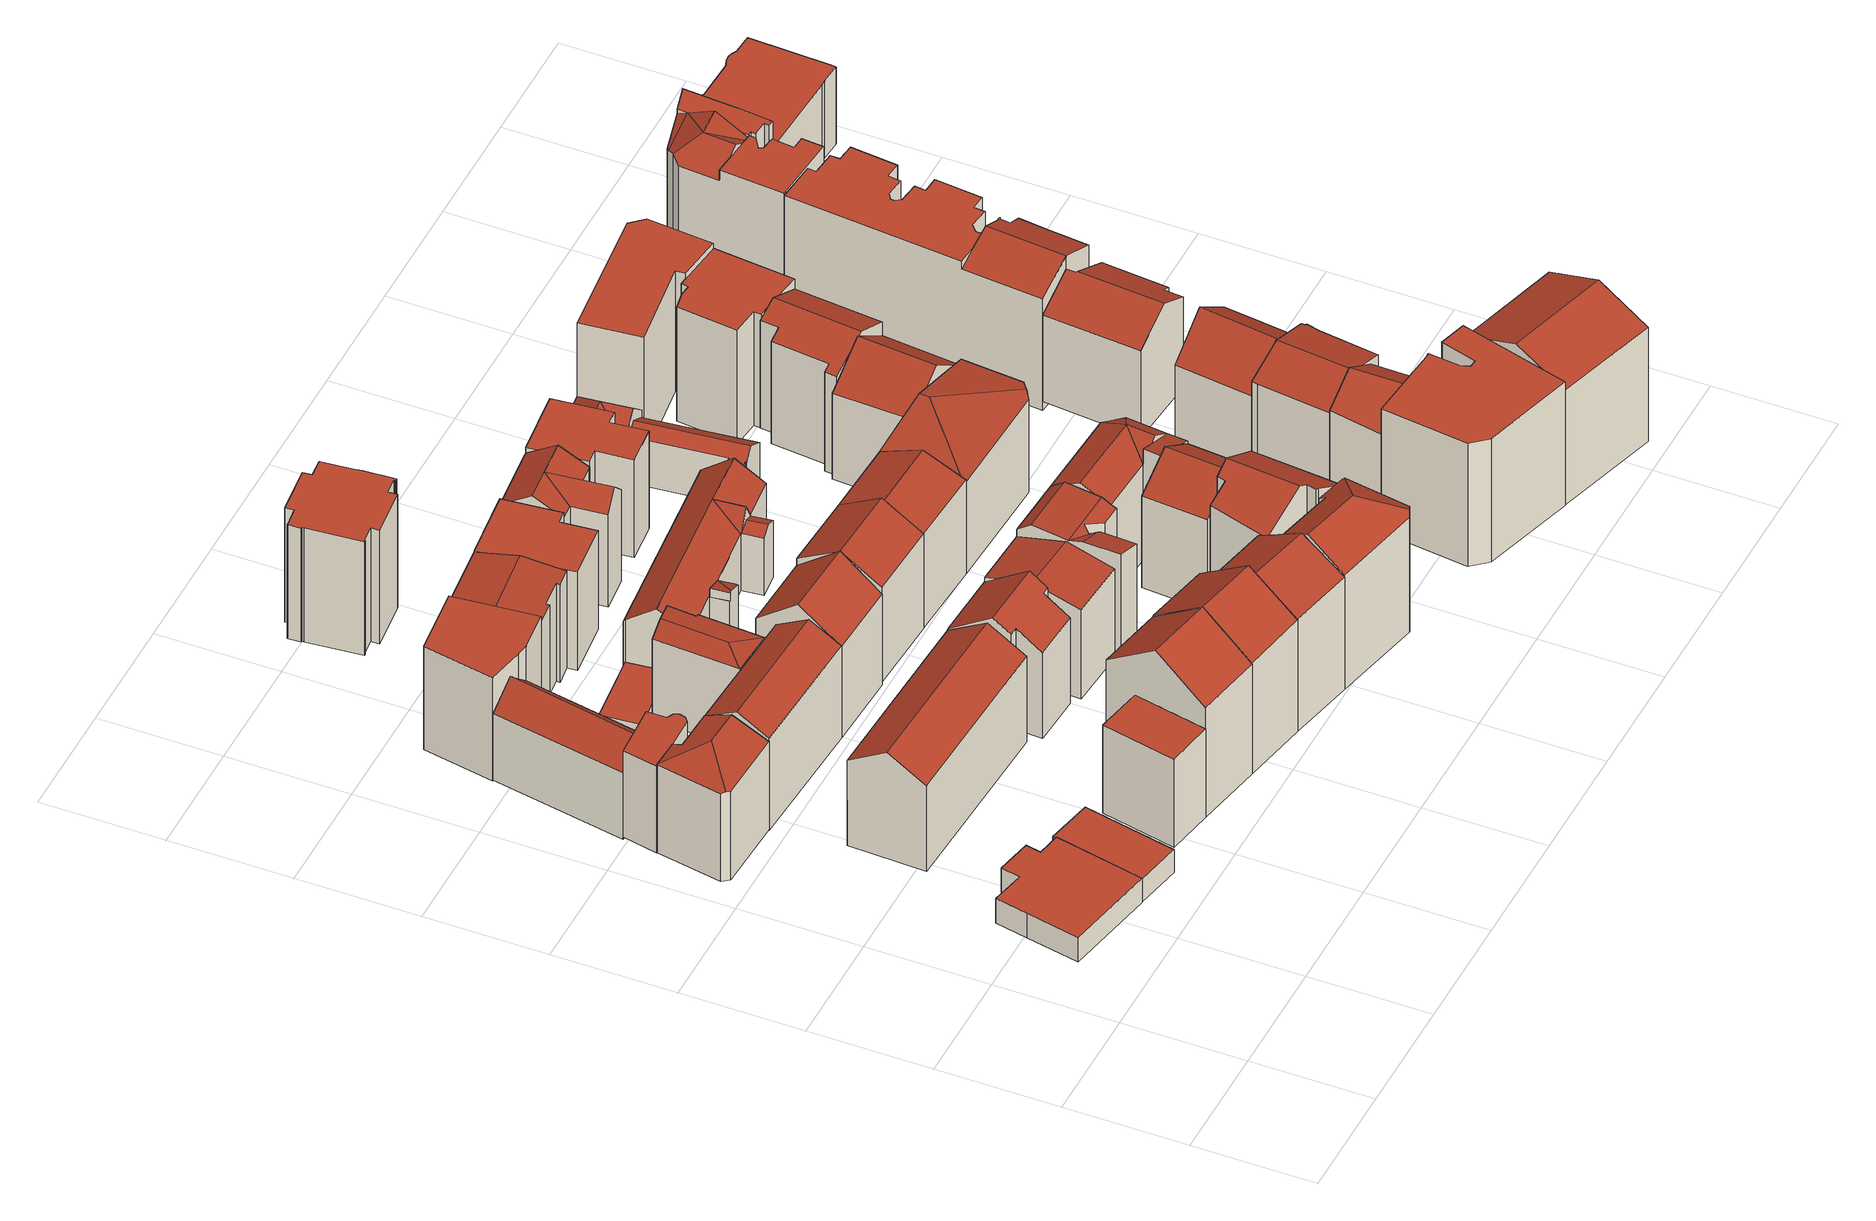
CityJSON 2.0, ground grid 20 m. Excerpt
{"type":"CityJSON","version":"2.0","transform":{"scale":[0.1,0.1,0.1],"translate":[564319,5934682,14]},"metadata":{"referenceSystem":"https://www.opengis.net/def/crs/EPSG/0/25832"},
"CityObjects":{
"building1":{"type":"Building","attributes":{"Gemeindeschluessel":"02100109","Geometrietyp2DReferenz":"3000","function":"31001_2010","roofType":"1000","measuredHeight":4.62,"storeysAboveGround":1},"address":[{"country":"Germany","locality":"Hamburg","thoroughfareNumber":"39","thoroughfareName":"Feldstraße","postcode":"20357"}],"geometry":[{"type":"Solid","lod":"2","boundaries":[[[[0,1,2,3]],[[4,5,6,7]],[[5,8,9,6]],[[8,10,11,9]],[[10,12,13,11]],[[12,14,15,13]],[[12,10,8,5,4,16,1,0,14]],[[2,17,7,6,9,11,13,15,3]],[[17,16,4,7]],[[15,14,0,3]],[[2,1,16,17]]]],"semantics":{"surfaces":[{"type":"WallSurface"},{"type":"RoofSurface"},{"type":"GroundSurface"}],"values":[[0,0,0,0,0,0,1,2,0,0,0]]}}]},
"building2":{"type":"Building","attributes":{"Gemeindeschluessel":"02100109","Geometrietyp2DReferenz":"3000","function":"31001_1010","roofType":"3200","measuredHeight":19.34,"storeysAboveGround":4},"address":[{"country":"Germany","locality":"Hamburg","thoroughfareNumber":"6","thoroughfareName":"Turnerstraße","postcode":"20357"}],"geometry":[{"type":"Solid","lod":"2","boundaries":[[[[18,19,20,21]],[[22,23,24,25,19,18]],[[19,25,26,27]],[[25,24,28,26]],[[24,23,29,28]],[[30,31,27,26,28,29,32]],[[32,29,23,22,33]],[[30,32,33,34]],[[30,34,21,20,31]],[[31,20,19,27]],[[33,22,18,21,34]]]],"semantics":{"surfaces":[{"type":"RoofSurface"},{"type":"WallSurface"},{"type":"GroundSurface"}],"values":[[0,0,1,1,1,2,1,1,1,1,0]]}}]},
"building3":{"type":"Building","attributes":{"Gemeindeschluessel":"02100109","Geometrietyp2DReferenz":"3000","function":"31001_1010","roofType":"1000","measuredHeight":16.34,"storeysAboveGround":6},"address":[{"country":"Germany","locality":"Hamburg","thoroughfareNumber":"8","thoroughfareName":"Turnerstraße","postcode":"20357"}],"geometry":[{"type":"Solid","lod":"2","boundaries":[[[[35,36,37,38]],[[39,40,41,42]],[[43,44,45,46]],[[44,47,48,45]],[[47,49,50,48]],[[49,35,38,50]],[[51,52,53,54]],[[51,40,39,55,36,35,49,47,44,43,52]],[[45,48,50,38,37,56,42,41,54,53,46]],[[53,52,43,46]],[[41,40,51,54]],[[56,55,39,42]],[[37,36,55,56]]]],"semantics":{"surfaces":[{"type":"WallSurface"},{"type":"RoofSurface"},{"type":"GroundSurface"}],"values":[[0,0,0,0,0,0,0,1,2,0,0,0,0]]}}]},
"building4":{"type":"Building","attributes":{"Gemeindeschluessel":"02100109","Geometrietyp2DReferenz":"3000","function":"31001_2080","roofType":"1000","measuredHeight":4.34,"storeysAboveGround":1},"address":[{"country":"Germany","locality":"Hamburg","thoroughfareNumber":"40","thoroughfareName":"Feldstraße","postcode":"20357"}],"geometry":[{"type":"Solid","lod":"2","boundaries":[[[[57,58,59,60]],[[60,61,62,57]],[[63,62,61,64]],[[58,63,64,59]],[[64,61,60,59]],[[58,57,62,63]]]],"semantics":{"surfaces":[{"type":"WallSurface"},{"type":"GroundSurface"},{"type":"RoofSurface"}],"values":[[0,0,0,0,1,2]]}}]},
"building5":{"type":"Building","attributes":{"Gemeindeschluessel":"02100109","Geometrietyp2DReferenz":"3000","function":"31001_1120","roofType":"3100","measuredHeight":16.63,"storeysAboveGround":4},"address":[{"country":"Germany","locality":"Hamburg","thoroughfareNumber":"10","thoroughfareName":"Turnerstraße","postcode":"20357"}],"geometry":[{"type":"Solid","lod":"2","boundaries":[[[[65,66,67,68,69,70]],[[69,68,71,72]],[[68,67,73,71]],[[67,66,74,73]],[[75,72,71,73,74,76]],[[69,72,75,77,70]],[[74,66,65,78,76]],[[75,76,78,77]],[[78,65,70,77]]]],"semantics":{"surfaces":[{"type":"RoofSurface"},{"type":"WallSurface"},{"type":"GroundSurface"}],"values":[[0,1,1,1,2,1,1,1,0]]}}]},
"building6":{"type":"Building","attributes":{"Gemeindeschluessel":"02100109","Geometrietyp2DReferenz":"3000","function":"31001_1120","roofType":"1000","measuredHeight":16.66,"storeysAboveGround":6},"address":[{"country":"Germany","locality":"Hamburg","thoroughfareNumber":"42","thoroughfareName":"Feldstraße","postcode":"20357"}],"geometry":[{"type":"Solid","lod":"2","boundaries":[[[[79,80,81,82]],[[83,84,85,86]],[[81,80,83,86]],[[80,79,84,83]],[[79,82,85,84]],[[82,81,86,85]]]],"semantics":{"surfaces":[{"type":"RoofSurface"},{"type":"GroundSurface"},{"type":"WallSurface"}],"values":[[0,1,2,2,2,2]]}}]},
"building7":{"type":"Building","attributes":{"Gemeindeschluessel":"02100109","Geometrietyp2DReferenz":"3000","function":"31001_1010","roofType":"3100","measuredHeight":20.12,"storeysAboveGround":5},"address":[{"country":"Germany","locality":"Hamburg","thoroughfareNumber":"12","thoroughfareName":"Mathildenstraße","postcode":"20357"}],"geometry":[{"type":"Solid","lod":"2","boundaries":[[[[87,88,89,90]],[[89,88,91,92]],[[91,93,94,92]],[[93,91,88,87,95]],[[94,96,90,89,92]],[[94,93,95,96]],[[95,87,90,96]]]],"semantics":{"surfaces":[{"type":"RoofSurface"},{"type":"WallSurface"},{"type":"GroundSurface"}],"values":[[0,1,2,1,1,1,0]]}}]},
"building8":{"type":"Building","attributes":{"Gemeindeschluessel":"02100109","Geometrietyp2DReferenz":"3000","function":"31001_1010","roofType":"3100","measuredHeight":20.42,"storeysAboveGround":4},"address":[{"country":"Germany","locality":"Hamburg","thoroughfareNumber":"13","thoroughfareName":"Mathildenstraße","postcode":"20357"}],"geometry":[{"type":"Solid","lod":"2","boundaries":[[[[97,98,99,100]],[[98,97,101,102]],[[100,99,103,104]],[[102,101,105,106]],[[101,97,100,104,105]],[[99,98,102,106,103]],[[106,105,104,103]]]],"semantics":{"surfaces":[{"type":"RoofSurface"},{"type":"WallSurface"},{"type":"GroundSurface"}],"values":[[0,0,1,1,1,1,2]]}}]},
"building9":{"type":"Building","attributes":{"Gemeindeschluessel":"02100109","Geometrietyp2DReferenz":"3000","function":"31001_1120","roofType":"1000","measuredHeight":19.55,"storeysAboveGround":6},"address":[{"country":"Germany","locality":"Hamburg","thoroughfareNumber":"31","thoroughfareName":"Marktstraße","postcode":"20357"}],"geometry":[{"type":"Solid","lod":"2","boundaries":[[[[107,108,109,110,111,112,113]],[[114,115,116,117,118,119,120]],[[108,107,118,117]],[[107,113,119,118]],[[112,111,114,120]],[[111,110,115,114]],[[110,109,116,115]],[[109,108,117,116]],[[119,113,112,120]]]],"semantics":{"surfaces":[{"type":"RoofSurface"},{"type":"GroundSurface"},{"type":"WallSurface"}],"values":[[0,1,2,2,2,2,2,2,2]]}}]},
"building10":{"type":"Building","attributes":{"Gemeindeschluessel":"02100109","Geometrietyp2DReferenz":"3000","function":"31001_1120","roofType":"3100","measuredHeight":27,"storeysAboveGround":6},"address":[{"country":"Germany","locality":"Hamburg","thoroughfareNumber":"44","thoroughfareName":"Feldstraße","postcode":"20357"}],"geometry":[{"type":"Solid","lod":"2","boundaries":[[[[121,122,123,124]],[[124,123,85,125]],[[126,85,123,122,127]],[[85,126,128,125]],[[128,126,127,129]],[[128,129,121,124,125]],[[127,122,121,129]]]],"semantics":{"surfaces":[{"type":"RoofSurface"},{"type":"WallSurface"},{"type":"GroundSurface"}],"values":[[0,1,1,2,1,1,0]]}}]},
"building11":{"type":"Building","attributes":{"Gemeindeschluessel":"02100109","Geometrietyp2DReferenz":"3000","function":"31001_1010","roofType":"3200","measuredHeight":15.65,"storeysAboveGround":4},"address":[{"country":"Germany","locality":"Hamburg","thoroughfareNumber":"11","thoroughfareName":"Mathildenstraße","postcode":"20357"}],"geometry":[{"type":"Solid","lod":"2","boundaries":[[[[130,131,132,133]],[[133,132,134,135]],[[136,137,138,139]],[[137,133,135,138]],[[140,141,142,143,144]],[[141,139,138,135,134,142]],[[143,131,130,144]],[[143,142,134,132,131]],[[139,141,140,136]],[[140,144,130,133,137,136]]]],"semantics":{"surfaces":[{"type":"RoofSurface"},{"type":"WallSurface"},{"type":"GroundSurface"}],"values":[[0,1,1,1,1,2,0,1,1,0]]}}]},
"building12":{"type":"Building","attributes":{"Gemeindeschluessel":"02100109","Geometrietyp2DReferenz":"3000","function":"31001_2460","roofType":"1000","measuredHeight":2.83,"storeysAboveGround":1},"address":[{"country":"Germany","locality":"Hamburg","thoroughfareName":"Marktstraße","postcode":"20357"}],"geometry":[{"type":"Solid","lod":"2","boundaries":[[[[145,146,141,147]],[[148,149,150,151]],[[146,148,151,141]],[[147,150,149,145]],[[147,141,151,150]],[[149,148,146,145]]]],"semantics":{"surfaces":[{"type":"WallSurface"},{"type":"GroundSurface"},{"type":"RoofSurface"}],"values":[[0,0,0,0,1,2]]}}]},
"building13":{"type":"Building","attributes":{"Gemeindeschluessel":"02100109","Geometrietyp2DReferenz":"3000","function":"31001_1120","roofType":"3100","measuredHeight":19.42,"storeysAboveGround":5},"address":[{"country":"Germany","locality":"Hamburg","thoroughfareNumber":"29","thoroughfareName":"Marktstraße","postcode":"20357"}],"geometry":[{"type":"Solid","lod":"2","boundaries":[[[[152,153,154,155]],[[153,156,157,154]],[[156,158,159,157]],[[158,160,161,159]],[[154,157,159,161,162,163,164,155]],[[164,163,165,166,167]],[[168,162,161,160,169]],[[155,164,167,152]],[[163,162,168,165]],[[167,166,169,160,158,156,153,152]],[[168,169,166,165]]]],"semantics":{"surfaces":[{"type":"WallSurface"},{"type":"GroundSurface"},{"type":"RoofSurface"}],"values":[[0,0,0,0,1,0,0,0,0,2,2]]}}]},
"building14":{"type":"Building","attributes":{"Gemeindeschluessel":"02100109","Geometrietyp2DReferenz":"3000","function":"31001_1010","roofType":"3100","measuredHeight":26.98,"storeysAboveGround":6},"address":[{"country":"Germany","locality":"Hamburg","thoroughfareNumber":"45","thoroughfareName":"Feldstraße","postcode":"20357"}],"geometry":[{"type":"Solid","lod":"2","boundaries":[[[[170,121,171,172]],[[170,172,173,128]],[[125,128,173,174]],[[170,128,125,175,121]],[[173,172,171,176,174]],[[125,174,176,175]],[[176,171,121,175]]]],"semantics":{"surfaces":[{"type":"RoofSurface"},{"type":"WallSurface"},{"type":"GroundSurface"}],"values":[[0,1,2,1,1,1,0]]}}]},
"building15":{"type":"Building","attributes":{"Gemeindeschluessel":"02100109","Geometrietyp2DReferenz":"3000","function":"31001_1010","roofType":"3100","measuredHeight":22.68,"storeysAboveGround":4},"address":[{"country":"Germany","locality":"Hamburg","thoroughfareNumber":"7","thoroughfareName":"Mathildenstraße","postcode":"20357"}],"geometry":[{"type":"Solid","lod":"2","boundaries":[[[[177,178,179,180]],[[177,181,182,178]],[[180,179,104,183]],[[182,181,184,185]],[[179,178,182,185,104]],[[181,177,180,183,184]],[[183,104,185,184]]]],"semantics":{"surfaces":[{"type":"RoofSurface"},{"type":"WallSurface"},{"type":"GroundSurface"}],"values":[[0,0,1,1,1,1,2]]}}]},
"building16":{"type":"Building","attributes":{"Gemeindeschluessel":"02100109","Geometrietyp2DReferenz":"3000","function":"31001_1010","roofType":"3100","measuredHeight":21.06,"storeysAboveGround":4},"address":[{"country":"Germany","locality":"Hamburg","thoroughfareNumber":"6","thoroughfareName":"Mathildenstraße","postcode":"20357"}],"geometry":[{"type":"Solid","lod":"2","boundaries":[[[[186,187,188,189,190,191,192,193]],[[194,195,191,190]],[[189,188,196,197]],[[188,187,198,196]],[[187,186,199,198]],[[186,193,200,199]],[[193,192,201,200]],[[195,194,202,203]],[[194,190,189,197,202]],[[192,191,195,203,201]],[[203,202,197,196,198,199,200,201]]]],"semantics":{"surfaces":[{"type":"RoofSurface"},{"type":"WallSurface"},{"type":"GroundSurface"}],"values":[[0,0,1,1,1,1,1,1,1,1,2]]}}]},
"building17":{"type":"Building","attributes":{"Gemeindeschluessel":"02100109","Geometrietyp2DReferenz":"3000","function":"31001_1120","roofType":"1000","measuredHeight":18.59,"storeysAboveGround":5},"address":[{"country":"Germany","locality":"Hamburg","thoroughfareNumber":"28","thoroughfareName":"Marktstraße","postcode":"20357"}],"geometry":[{"type":"Solid","lod":"2","boundaries":[[[[204,205,206,207]],[[205,208,209,206]],[[208,210,211,209]],[[210,212,213,211]],[[212,214,164,213]],[[214,215,163,164]],[[207,163,215,204]],[[207,206,209,211,213,164,163]],[[215,214,212,210,208,205,204]]]],"semantics":{"surfaces":[{"type":"WallSurface"},{"type":"GroundSurface"},{"type":"RoofSurface"}],"values":[[0,0,0,0,0,0,0,1,2]]}}]},
"building18":{"type":"Building","attributes":{"Gemeindeschluessel":"02100109","Geometrietyp2DReferenz":"3000","function":"31001_1120","roofType":"3100","measuredHeight":25.71,"storeysAboveGround":6},"address":[{"country":"Germany","locality":"Hamburg","thoroughfareNumber":"46","thoroughfareName":"Feldstraße","postcode":"20357"}],"geometry":[{"type":"Solid","lod":"2","boundaries":[[[[216,217,218,219]],[[219,218,174,220]],[[220,174,221,222,223]],[[223,222,224,225]],[[222,221,226,224]],[[223,225,216,219,220]],[[174,218,217,226,221]],[[226,217,216,225,224]]]],"semantics":{"surfaces":[{"type":"RoofSurface"},{"type":"WallSurface"},{"type":"GroundSurface"}],"values":[[0,1,2,1,1,1,1,0]]}}]},
"building19":{"type":"Building","attributes":{"Gemeindeschluessel":"02100109","Geometrietyp2DReferenz":"3000","function":"31001_1120","roofType":"1000","measuredHeight":21.54,"storeysAboveGround":7},"address":[{"country":"Germany","locality":"Hamburg","thoroughfareNumber":"117","thoroughfareName":"Marktstraße","postcode":"20357"}],"geometry":[{"type":"Solid","lod":"2","boundaries":[[[[227,228,229,230,231,232,233,234,235,236,237,238,239,240,241,242,243,244,245,246,247,248,249]],[[250,251,252,253,254,255,256,257,258,259,260,261,262,263,264,265,266,267,268,269,270,271,272]],[[248,247,250,272]],[[247,246,251,250]],[[246,245,252,251]],[[245,244,253,252]],[[244,243,254,253]],[[243,242,255,254]],[[242,241,256,255]],[[241,240,257,256]],[[240,239,258,257]],[[239,238,259,258]],[[238,237,260,259]],[[237,236,261,260]],[[236,235,262,261]],[[235,234,263,262]],[[234,233,264,263]],[[233,232,265,264]],[[232,231,266,265]],[[231,230,267,266]],[[230,229,268,267]],[[229,228,269,268]],[[228,227,270,269]],[[227,249,271,270]],[[249,248,272,271]]]],"semantics":{"surfaces":[{"type":"RoofSurface"},{"type":"GroundSurface"},{"type":"WallSurface"}],"values":[[0,1,2,2,2,2,2,2,2,2,2,2,2,2,2,2,2,2,2,2,2,2,2,2,2]]}}]},
"building20":{"type":"Building","attributes":{"Gemeindeschluessel":"02100109","Geometrietyp2DReferenz":"3000","function":"31001_1010","roofType":"3100","measuredHeight":19.08,"storeysAboveGround":5},"address":[{"country":"Germany","locality":"Hamburg","thoroughfareNumber":"4","thoroughfareName":"Mathildenstraße","postcode":"20357"}],"geometry":[{"type":"Solid","lod":"2","boundaries":[[[[273,274,275,276]],[[273,276,277,278]],[[277,279,280,278]],[[277,276,275,281,279]],[[273,278,280,282,274]],[[280,279,281,282]],[[281,275,274,282]]]],"semantics":{"surfaces":[{"type":"RoofSurface"},{"type":"WallSurface"},{"type":"GroundSurface"}],"values":[[0,1,2,1,1,1,0]]}}]},
"building21":{"type":"Building","attributes":{"Gemeindeschluessel":"02100109","Geometrietyp2DReferenz":"3000","function":"31001_1010","roofType":"3100","measuredHeight":21.92,"storeysAboveGround":5},"address":[{"country":"Germany","locality":"Hamburg","thoroughfareNumber":"5","thoroughfareName":"Mathildenstraße","postcode":"20357"}],"geometry":[{"type":"Solid","lod":"2","boundaries":[[[[283,284,285,286]],[[287,288,284,283]],[[286,285,289,290]],[[288,287,291,292]],[[287,283,286,290,291]],[[285,284,288,292,289]],[[292,291,290,289]]]],"semantics":{"surfaces":[{"type":"RoofSurface"},{"type":"WallSurface"},{"type":"GroundSurface"}],"values":[[0,0,1,1,1,1,2]]}}]},
"building22":{"type":"Building","attributes":{"Gemeindeschluessel":"02100109","Geometrietyp2DReferenz":"3000","function":"31001_1010","roofType":"3100","measuredHeight":14.24,"storeysAboveGround":4},"address":[{"country":"Germany","locality":"Hamburg","thoroughfareNumber":"26","thoroughfareName":"Marktstraße","postcode":"20357"}],"geometry":[{"type":"Solid","lod":"2","boundaries":[[[[293,294,295,296]],[[297,294,293,298]],[[299,294,297]],[[300,301,302,303,304]],[[305,306,301,307]],[[308,309,310,311,303,302]],[[312,308,306,305]],[[313,314,315]],[[316,317,318,147]],[[319,320,321,322]],[[320,323,324,321]],[[323,325,326,324]],[[327,294,299]],[[295,294,328]],[[296,295,328,314,313]],[[323,320,319,328,294,327,304,303,329,325]],[[304,327,330,331]],[[332,318,317,333]],[[333,317,316,329,303,334]],[[335,336,331,330,337,338,322,321,324,326,147,318,332,339,340]],[[326,325,329,316,147]],[[330,327,299,297,298,337]],[[337,298,293,296,313,315,338]],[[310,340,339,341,311]],[[332,333,334,341,339]],[[340,310,309,308,312,335]],[[335,312,305,307,336]],[[336,307,301,300,304,331]],[[308,302,301,306]],[[338,315,314,328,319,322]],[[341,334,303,311]]]],"semantics":{"surfaces":[{"type":"RoofSurface"},{"type":"WallSurface"},{"type":"GroundSurface"}],"values":[[0,0,0,0,0,0,0,0,1,1,1,1,1,1,1,0,1,1,0,2,1,1,1,1,1,1,1,1,1,1,0]]}}]},
"building23":{"type":"Building","attributes":{"Gemeindeschluessel":"02100109","Geometrietyp2DReferenz":"3000","function":"31001_1120","roofType":"3100","measuredHeight":20.38,"storeysAboveGround":5},"address":[{"country":"Germany","locality":"Hamburg","thoroughfareNumber":"27","thoroughfareName":"Marktstraße","postcode":"20357"}],"geometry":[{"type":"Solid","lod":"2","boundaries":[[[[342,343,344,345]],[[346,347,348,349]],[[345,350,351,342]],[[352,353,354,355,350,345,344,349,348,356]],[[357,343,342,351,358,359]],[[355,354,360,361]],[[362,356,348,347,363]],[[344,343,357,346,349]],[[352,356,362,364]],[[352,364,365,366,353]],[[354,353,366,360]],[[355,361,358,351,350]],[[364,362,363,359,365]],[[347,346,357,359,363]],[[359,360,366,365]],[[360,359,358,361]]]],"semantics":{"surfaces":[{"type":"WallSurface"},{"type":"GroundSurface"},{"type":"RoofSurface"}],"values":[[0,0,0,1,2,0,0,0,0,0,0,0,2,2,2,2]]}}]},
"building24":{"type":"Building","attributes":{"Gemeindeschluessel":"02100109","Geometrietyp2DReferenz":"3000","function":"31001_1120","roofType":"3200","measuredHeight":25.9,"storeysAboveGround":6},"address":[{"country":"Germany","locality":"Hamburg","thoroughfareNumber":"47","thoroughfareName":"Feldstraße","postcode":"20357"}],"geometry":[{"type":"Solid","lod":"2","boundaries":[[[[367,368,369,370,371,372,373]],[[371,370,374,223]],[[370,369,375,374]],[[369,368,376,375]],[[377,220,223,374,375,376,378]],[[371,223,220,379,372]],[[380,377,378,381,382]],[[378,376,368,367,381]],[[220,377,380,379]],[[367,373,382,381]],[[380,382,373,372,379]]]],"semantics":{"surfaces":[{"type":"RoofSurface"},{"type":"WallSurface"},{"type":"GroundSurface"}],"values":[[0,1,1,1,2,1,1,1,1,0,0]]}}]},
"building25":{"type":"Building","attributes":{"Gemeindeschluessel":"02100109","Geometrietyp2DReferenz":"3000","function":"31001_1010","roofType":"3100","measuredHeight":19.95,"storeysAboveGround":6},"address":[{"country":"Germany","locality":"Hamburg","thoroughfareNumber":"2","thoroughfareName":"Mathildenstraße","postcode":"20357"}],"geometry":[{"type":"Solid","lod":"2","boundaries":[[[[383,384,385,386,387]],[[388,389,386,385]],[[384,383,390,391]],[[383,387,392,390]],[[393,394,395,396]],[[397,398,399,400]],[[398,401,402,399]],[[399,402,396,395,391,390,392,280,403,400]],[[392,387,386,389,404,405,280]],[[395,394,388,385,384,391]],[[403,406,407,408,397,400]],[[403,280,405,406]],[[396,402,401,393]],[[406,405,404,407]],[[407,404,389,408]],[[389,388,394,393,401,398,397,408]]]],"semantics":{"surfaces":[{"type":"RoofSurface"},{"type":"WallSurface"},{"type":"GroundSurface"}],"values":[[0,0,1,1,1,1,1,2,1,1,1,1,1,0,0,0]]}}]},
"building26":{"type":"Building","attributes":{"Gemeindeschluessel":"02100109","Geometrietyp2DReferenz":"3000","function":"31001_1010","roofType":"3100","measuredHeight":20.87,"storeysAboveGround":4},"address":[{"country":"Germany","locality":"Hamburg","thoroughfareNumber":"3","thoroughfareName":"Mathildenstraße","postcode":"20357"}],"geometry":[{"type":"Solid","lod":"2","boundaries":[[[[409,287,410,411]],[[287,409,412,413]],[[414,413,412,415]],[[415,412,409,411,416]],[[414,415,416,286]],[[414,286,410,287,413]],[[416,411,410,286]]]],"semantics":{"surfaces":[{"type":"RoofSurface"},{"type":"WallSurface"},{"type":"GroundSurface"}],"values":[[0,1,2,1,1,1,0]]}}]},
"building27":{"type":"Building","attributes":{"Gemeindeschluessel":"02100109","Geometrietyp2DReferenz":"3000","function":"31001_1120","roofType":"3100","measuredHeight":24.84,"storeysAboveGround":6},"address":[{"country":"Germany","locality":"Hamburg","thoroughfareNumber":"1","thoroughfareName":"Glashüttenstraße","postcode":"20357"}],"geometry":[{"type":"Solid","lod":"2","boundaries":[[[[417,418,419,420]],[[418,421,422,419]],[[423,424,425,426]],[[424,427,428,425]],[[427,429,430,428]],[[425,428,430,431,420,419,422,432,426]],[[432,422,421,433,434]],[[431,430,429,435,436]],[[426,432,434,423]],[[420,431,436,417]],[[434,433,435,429,427,424,423]],[[436,435,433,421,418,417]]]],"semantics":{"surfaces":[{"type":"WallSurface"},{"type":"GroundSurface"},{"type":"RoofSurface"}],"values":[[0,0,0,0,0,1,0,0,0,0,2,2]]}}]},
"building28":{"type":"Building","attributes":{"Gemeindeschluessel":"02100109","Geometrietyp2DReferenz":"3000","function":"31001_1120","roofType":"1000","measuredHeight":18.56,"storeysAboveGround":5},"address":[{"country":"Germany","locality":"Hamburg","thoroughfareNumber":"25","thoroughfareName":"Marktstraße","postcode":"20357"}],"geometry":[{"type":"Solid","lod":"2","boundaries":[[[[437,438,439,440,441,442,443,444]],[[445,446,447,448,449,450,349,344]],[[443,442,445,344]],[[442,441,446,445]],[[441,440,447,446]],[[440,439,448,447]],[[439,438,449,448]],[[438,437,450,449]],[[437,444,349,450]],[[444,443,344,349]]]],"semantics":{"surfaces":[{"type":"RoofSurface"},{"type":"GroundSurface"},{"type":"WallSurface"}],"values":[[0,1,2,2,2,2,2,2,2,2]]}}]},
"building29":{"type":"Building","attributes":{"Gemeindeschluessel":"02100109","Geometrietyp2DReferenz":"3000","function":"31001_1120","roofType":"3100","measuredHeight":21.7,"storeysAboveGround":5},"address":[{"country":"Germany","locality":"Hamburg","thoroughfareNumber":"2","thoroughfareName":"Glashüttenstraße","postcode":"20357"}],"geometry":[{"type":"Solid","lod":"2","boundaries":[[[[451,452,453,454]],[[455,456,457,422]],[[422,457,454,453,458,432]],[[458,453,452,459,460]],[[422,432,461,462,455]],[[432,458,460,461]],[[454,457,456,451]],[[460,459,462,461]],[[456,455,462,459,452,451]]]],"semantics":{"surfaces":[{"type":"WallSurface"},{"type":"GroundSurface"},{"type":"RoofSurface"}],"values":[[0,0,1,0,0,0,0,2,2]]}}]},
"building30":{"type":"Building","attributes":{"Gemeindeschluessel":"02100109","Geometrietyp2DReferenz":"3000","function":"31001_1120","roofType":"3100","measuredHeight":20.98,"storeysAboveGround":5},"address":[{"country":"Germany","locality":"Hamburg","thoroughfareNumber":"3","thoroughfareName":"Glashüttenstraße","postcode":"20357"}],"geometry":[{"type":"Solid","lod":"2","boundaries":[[[[463,464,465,466,467]],[[468,469,470,467]],[[471,469,468,466]],[[472,473,469,471]],[[463,467,470]],[[465,464,474,475]],[[473,472,476,477]],[[472,471,478,476]],[[474,479,480,481,477,476,478,475]],[[474,464,463,470,479]],[[466,468,467]],[[478,471,466,465,475]],[[477,481,406,473]],[[480,479,470,482]],[[480,482,483,406,481]],[[473,406,483,469]],[[483,482,470,469]]]],"semantics":{"surfaces":[{"type":"RoofSurface"},{"type":"WallSurface"},{"type":"GroundSurface"}],"values":[[0,0,0,0,1,1,1,1,2,1,1,1,1,1,1,0,0]]}}]},
"building31":{"type":"Building","attributes":{"Gemeindeschluessel":"02100109","Geometrietyp2DReferenz":"3000","function":"31001_1120","roofType":"3200","measuredHeight":19.88,"storeysAboveGround":5},"address":[{"country":"Germany","locality":"Hamburg","thoroughfareNumber":"4","thoroughfareName":"Glashüttenstraße","postcode":"20357"}],"geometry":[{"type":"Solid","lod":"2","boundaries":[[[[484,485,486,487,488]],[[489,490,491,492]],[[484,488,493,412]],[[494,493,488,487,495]],[[492,491,415,412,493,494,496]],[[484,412,415,497,485]],[[496,494,495,498]],[[415,491,490,497]],[[496,498,499,489,492]],[[495,487,486,499,498]],[[490,489,499,486,485,497]]]],"semantics":{"surfaces":[{"type":"RoofSurface"},{"type":"WallSurface"},{"type":"GroundSurface"}],"values":[[0,1,1,1,2,1,1,1,1,0,0]]}}]},
"building32":{"type":"Building","attributes":{"Gemeindeschluessel":"02100109","Geometrietyp2DReferenz":"3000","function":"31001_1120","roofType":"3100","measuredHeight":12.44,"storeysAboveGround":2},"address":[{"country":"Germany","locality":"Hamburg","thoroughfareNumber":"24","thoroughfareName":"Marktstraße","postcode":"20357"}],"geometry":[{"type":"Solid","lod":"2","boundaries":[[[[500,501,502,503,504]],[[505,506,507,508,509,510,511,512]],[[513,514,502,501]],[[515,516,517,518,519,510,509]],[[505,512,520,521]],[[508,507,522,523]],[[507,506,524,522]],[[506,505,521,524]],[[518,517,525,526]],[[517,516,527,525]],[[516,515,528,527]],[[522,524,521,520,529,446,445,530,526,525,527,528,523]],[[446,529,504,503,531]],[[520,512,511,500,504,529]],[[530,514,513,519,518,526]],[[528,515,509,508,523]],[[510,519,513,501,500,511]],[[446,531,532,533,445]],[[530,445,533,514]],[[531,503,502,532]],[[502,514,533,532]]]],"semantics":{"surfaces":[{"type":"RoofSurface"},{"type":"WallSurface"},{"type":"GroundSurface"}],"values":[[0,0,0,0,1,1,1,1,1,1,1,2,1,1,1,1,1,1,1,0,0]]}}]},
"building33":{"type":"Building","attributes":{"Gemeindeschluessel":"02100109","Geometrietyp2DReferenz":"3000","function":"31001_1120","roofType":"3100","measuredHeight":21.63,"storeysAboveGround":5},"address":[{"country":"Germany","locality":"Hamburg","thoroughfareNumber":"5","thoroughfareName":"Glashüttenstraße","postcode":"20357"}],"geometry":[{"type":"Solid","lod":"2","boundaries":[[[[534,535,536,537]],[[534,537,538,539]],[[540,539,538,541]],[[534,539,540,542,535]],[[538,537,536,543,541]],[[540,541,543,542]],[[543,536,535,542]]]],"semantics":{"surfaces":[{"type":"RoofSurface"},{"type":"WallSurface"},{"type":"GroundSurface"}],"values":[[0,1,2,1,1,1,0]]}}]},
"building34":{"type":"Building","attributes":{"Gemeindeschluessel":"02100109","Geometrietyp2DReferenz":"3000","function":"31001_1010","roofType":"1000","measuredHeight":23.32,"storeysAboveGround":5},"address":[{"country":"Germany","locality":"Hamburg","thoroughfareNumber":"48","thoroughfareName":"Feldstraße","postcode":"20357"}],"geometry":[{"type":"Solid","lod":"2","boundaries":[[[[544,545,546,547]],[[548,544,547,549]],[[550,551,552,553]],[[554,555,556,557]],[[555,558,559,556]],[[549,547,546,560,561,562,553,552,557,556,559,563]],[[558,555,554,551,550,564,565,566,545,544,548,567]],[[548,549,563,567]],[[565,561,560,566]],[[564,562,561,565]],[[567,563,559,558]],[[554,557,552,551]],[[550,553,562,564]],[[566,560,546,545]]]],"semantics":{"surfaces":[{"type":"WallSurface"},{"type":"GroundSurface"},{"type":"RoofSurface"}],"values":[[0,0,0,0,0,1,2,0,0,0,0,0,0,0]]}}]},
"building35":{"type":"Building","attributes":{"Gemeindeschluessel":"02100109","Geometrietyp2DReferenz":"3000","function":"31001_1120","roofType":"3100","measuredHeight":22.71,"storeysAboveGround":5},"address":[{"country":"Germany","locality":"Hamburg","thoroughfareNumber":"116","thoroughfareName":"Glashüttenstraße","postcode":"20357"}],"geometry":[{"type":"Solid","lod":"2","boundaries":[[[[568,569,570,571]],[[568,571,572,573]],[[574,573,572,575]],[[575,572,571,570,576]],[[574,577,569,568,573]],[[574,575,576,577]],[[576,570,569,577]]]],"semantics":{"surfaces":[{"type":"RoofSurface"},{"type":"WallSurface"},{"type":"GroundSurface"}],"values":[[0,1,2,1,1,1,0]]}}]},
"building36":{"type":"Building","attributes":{"Gemeindeschluessel":"02100109","Geometrietyp2DReferenz":"3000","function":"31001_1010","roofType":"3100","measuredHeight":21.84,"storeysAboveGround":5},"address":[{"country":"Germany","locality":"Hamburg","thoroughfareNumber":"6","thoroughfareName":"Glashüttenstraße","postcode":"20357"}],"geometry":[{"type":"Solid","lod":"2","boundaries":[[[[578,579,580,581]],[[582,583,584,585]],[[583,586,587,584]],[[578,581,588,589]],[[590,591,592,593]],[[594,595,596,597]],[[579,595,594,586,583,582,591,590,580]],[[592,585,584,587,597,596,589,588,593]],[[596,595,579,578,589]],[[588,581,580,590,593]],[[587,586,594,597]],[[592,591,582,585]]]],"semantics":{"surfaces":[{"type":"RoofSurface"},{"type":"WallSurface"},{"type":"GroundSurface"}],"values":[[0,1,1,1,1,1,0,2,1,1,1,1]]}}]},
"building37":{"type":"Building","attributes":{"Gemeindeschluessel":"02100109","Geometrietyp2DReferenz":"3000","function":"31001_1010","roofType":"3100","measuredHeight":21.02,"storeysAboveGround":5},"address":[{"country":"Germany","locality":"Hamburg","thoroughfareNumber":"114","thoroughfareName":"Glashüttenstraße","postcode":"20357"}],"geometry":[{"type":"Solid","lod":"2","boundaries":[[[[598,599,600,601,602]],[[601,600,603,604]],[[605,606,607,608]],[[609,610,611,612]],[[611,613,604,603,608,607,614,612]],[[602,613,611,610,598]],[[612,614,615,609]],[[614,607,606,615]],[[603,600,599,605,608]],[[613,602,601,604]],[[606,605,599,598,610,609,615]]]],"semantics":{"surfaces":[{"type":"RoofSurface"},{"type":"WallSurface"},{"type":"GroundSurface"}],"values":[[0,1,1,1,2,1,1,1,1,1,0]]}}]},
"building38":{"type":"Building","attributes":{"Gemeindeschluessel":"02100109","Geometrietyp2DReferenz":"3000","function":"31001_2080","roofType":"1000","measuredHeight":4.96,"storeysAboveGround":1},"address":[{"country":"Germany","locality":"Hamburg","thoroughfareName":"Glashüttenstraße","postcode":"20357"}],"geometry":[{"type":"Solid","lod":"2","boundaries":[[[[616,617,618,619]],[[620,616,619,621]],[[622,617,616,620,623]],[[619,618,624,625,621]],[[624,622,623,625]],[[625,623,620,621]],[[618,617,622,624]]]],"semantics":{"surfaces":[{"type":"WallSurface"},{"type":"RoofSurface"},{"type":"GroundSurface"}],"values":[[0,0,1,2,0,0,0]]}}]},
"building39":{"type":"Building","attributes":{"Gemeindeschluessel":"02100109","Geometrietyp2DReferenz":"3000","function":"31001_1120","roofType":"1000","measuredHeight":22.76,"storeysAboveGround":5},"address":[{"country":"Germany","locality":"Hamburg","thoroughfareNumber":"10","thoroughfareName":"Glashüttenstraße","postcode":"20357"}],"geometry":[{"type":"Solid","lod":"2","boundaries":[[[[626,627,628,629]],[[630,631,526,632]],[[633,634,635,636]],[[630,634,633,627,626,637,631]],[[635,632,526,530,629,628,636]],[[526,631,637,530]],[[635,634,630,632]],[[628,627,633,636]],[[530,637,626,629]]]],"semantics":{"surfaces":[{"type":"WallSurface"},{"type":"RoofSurface"},{"type":"GroundSurface"}],"values":[[0,0,0,1,2,0,0,0,0]]}}]},
"building40":{"type":"Building","attributes":{"Gemeindeschluessel":"02100109","Geometrietyp2DReferenz":"3000","function":"31001_1120","roofType":"1000","measuredHeight":21.47,"storeysAboveGround":6},"address":[{"country":"Germany","locality":"Hamburg","thoroughfareNumber":"8","thoroughfareName":"Glashüttenstraße","postcode":"20357"}],"geometry":[{"type":"Solid","lod":"2","boundaries":[[[[638,639,640,641]],[[638,641,642,643]],[[644,643,642,645]],[[646,647,644,645]],[[646,648,649,647]],[[648,650,651,649]],[[651,650,652,653]],[[652,654,655,653]],[[655,654,656,657]],[[657,656,640,639]],[[642,641,640,656,654,652,650,648,646,645]],[[643,644,647,649,651,653,655,657,639,638]]]],"semantics":{"surfaces":[{"type":"WallSurface"},{"type":"GroundSurface"},{"type":"RoofSurface"}],"values":[[0,0,0,0,0,0,0,0,0,0,1,2]]}}]},
"building41":{"type":"Building","attributes":{"Geometrietyp2DReferenz":"3000","Gemeindeschluessel":"02100109","function":"31001_1010","roofType":"3100","measuredHeight":21.53,"storeysAboveGround":4},"address":[{"country":"Germany","locality":"Hamburg","thoroughfareNumber":"112","thoroughfareName":"Glashüttenstraße","postcode":"20357"}],"geometry":[{"type":"Solid","lod":"2","boundaries":[[[[658,659,660,661]],[[660,659,662,663]],[[663,662,664,665]],[[664,662,659,658,666]],[[665,664,666,667]],[[665,667,661,660,663]],[[666,658,661,667]]]],"semantics":{"surfaces":[{"type":"RoofSurface"},{"type":"WallSurface"},{"type":"GroundSurface"}],"values":[[0,1,2,1,1,1,0]]}}]},
"building42":{"type":"Building","attributes":{"Gemeindeschluessel":"02100109","Geometrietyp2DReferenz":"3000","function":"31001_1130","roofType":"3100","measuredHeight":25.25,"storeysAboveGround":5},"address":[{"country":"Germany","locality":"Hamburg","thoroughfareNumber":"49","thoroughfareName":"Feldstraße","postcode":"20357"}],"geometry":[{"type":"Solid","lod":"2","boundaries":[[[[668,669,670,671]],[[672,673,669,668]],[[671,670,674,675]],[[673,672,676,677]],[[672,668,671,675,676]],[[670,669,673,677,674]],[[677,676,675,674]]]],"semantics":{"surfaces":[{"type":"RoofSurface"},{"type":"WallSurface"},{"type":"GroundSurface"}],"values":[[0,0,1,1,1,1,2]]}}]},
"building43":{"type":"Building","attributes":{"Gemeindeschluessel":"02100109","Geometrietyp2DReferenz":"3000","function":"31001_1120","roofType":"3100","measuredHeight":20.03,"storeysAboveGround":5},"address":[{"country":"Germany","locality":"Hamburg","thoroughfareNumber":"110","thoroughfareName":"Glashüttenstraße","postcode":"20357"}],"geometry":[{"type":"Solid","lod":"2","boundaries":[[[[678,679,680,681,682,683]],[[678,683,684,685,686,687]],[[682,681,688,689]],[[681,680,690,688]],[[680,679,691,690]],[[686,685,692,693]],[[685,684,694,692]],[[687,686,693,695]],[[684,683,682,689,694]],[[679,678,687,695,691]],[[695,693,692,694,689,688,690,691]]]],"semantics":{"surfaces":[{"type":"RoofSurface"},{"type":"WallSurface"},{"type":"GroundSurface"}],"values":[[0,0,1,1,1,1,1,1,1,1,2]]}}]},
"building44":{"type":"Building","attributes":{"Gemeindeschluessel":"02100109","Geometrietyp2DReferenz":"3000","function":"31001_2140","roofType":"1000","measuredHeight":3.15,"storeysAboveGround":1},"address":[{"country":"Germany","locality":"Hamburg","thoroughfareName":"Glashüttenstraße","postcode":"20357"}],"geometry":[{"type":"Solid","lod":"2","boundaries":[[[[696,697,698,699]],[[700,701,702,703]],[[701,704,705,702]],[[706,704,701,700,697,696,707]],[[699,698,703,702,705,708,709]],[[709,707,696,699]],[[708,706,707,709]],[[705,704,706,708]],[[698,697,700,703]]]],"semantics":{"surfaces":[{"type":"WallSurface"},{"type":"RoofSurface"},{"type":"GroundSurface"}],"values":[[0,0,0,1,2,0,0,0,0]]}}]},
"building45":{"type":"Building","attributes":{"Gemeindeschluessel":"02100109","Geometrietyp2DReferenz":"3000","function":"31001_1120","roofType":"1000","measuredHeight":24.09,"storeysAboveGround":5},"address":[{"country":"Germany","locality":"Hamburg","thoroughfareNumber":"107","thoroughfareName":"Glashüttenstraße","postcode":"20357"}],"geometry":[{"type":"Solid","lod":"2","boundaries":[[[[710,711,712,713,714]],[[715,716,717,718,719,720,710,714,721]],[[722,723,724,725]],[[723,726,727,724]],[[726,728,729,727]],[[728,730,731,729]],[[730,732,733,731]],[[732,734,735,733]],[[734,736,737,735]],[[736,738,739,737]],[[738,740,741,739]],[[740,742,743,741]],[[744,720,719]],[[745,712,711]],[[746,747,748,749]],[[750,751,752,753]],[[751,754,755,752]],[[718,717,756,757]],[[717,716,758,756]],[[716,715,759,758]],[[715,721,760,759]],[[761,762,763,764]],[[765,766,767,768]],[[764,769,713,712,745,761]],[[744,742,740,738,736,734,732,730,728,726,723,722,770,747,746,771,772,773,766,765,754,751,750,762,761,745,711,720]],[[774,775,749,748,776,725,724,727,729,731,733,735,737,739,741,743,757,756,758,759,760,769,764,763,753,752,755,768,767,777]],[[774,772,771,775]],[[777,773,772,774]],[[767,766,773,777]],[[755,754,765,768]],[[763,762,750,753]],[[775,771,746,749]],[[748,747,770,776]],[[743,742,744,719,718,757]],[[776,770,722,725]],[[760,721,714,713,769]],[[711,710,720]]]],"semantics":{"surfaces":[{"type":"RoofSurface"},{"type":"WallSurface"},{"type":"GroundSurface"}],"values":[[0,0,1,1,1,1,1,1,1,1,1,1,1,1,1,1,1,1,1,1,1,1,1,1,0,2,1,1,1,1,1,1,1,1,1,1,1]]}}]},
"building46":{"type":"Building","attributes":{"Gemeindeschluessel":"02100109","Geometrietyp2DReferenz":"3000","function":"31001_1120","roofType":"1000","measuredHeight":23.3,"storeysAboveGround":6},"address":[{"country":"Germany","locality":"Hamburg","thoroughfareNumber":"21","thoroughfareName":"Marktstraße","postcode":"20357"}],"geometry":[{"type":"Solid","lod":"2","boundaries":[[[[778,779,780,781,782,783]],[[784,785,786,780,779]],[[787,788,785,784]],[[789,790,791,779,778,792]],[[784,779,793]],[[794,795,793,779,791]],[[796,783,782]],[[797,789,792]],[[798,799,800,801]],[[799,802,803,800]],[[804,795,794]],[[805,787,784]],[[806,807,808,809]],[[810,811,812,813]],[[814,815,816,817]],[[818,819,820,821]],[[819,822,823,820]],[[782,781,824,825,826,796]],[[820,823,827,813,812,828,801,800,803,829,830,817,816,825,824,831,832,809,808,821]],[[814,833,834,802,799,798,797,792,783,796,826,815]],[[822,819,818,807,806,805,784,795,804,811,810,835]],[[826,825,816,815]],[[812,811,804,794,791,790,828]],[[818,821,808,807]],[[835,827,823,822]],[[810,813,827,835]],[[784,793,795]],[[832,788,787,805,806,809]],[[831,786,785,788,832]],[[792,778,783]],[[824,781,780,786,831]],[[834,829,803,802]],[[828,790,789,797,798,801]],[[814,817,830,833]],[[833,830,829,834]]]],"semantics":{"surfaces":[{"type":"RoofSurface"},{"type":"WallSurface"},{"type":"GroundSurface"}],"values":[[0,0,0,0,0,0,1,1,1,1,1,1,1,1,1,1,1,1,2,0,0,1,1,1,1,1,1,1,1,1,1,1,1,1,1]]}}]},
"building47":{"type":"Building","attributes":{"Gemeindeschluessel":"02100109","Geometrietyp2DReferenz":"3000","function":"31001_1120","roofType":"1000","measuredHeight":14.6,"storeysAboveGround":5},"address":[{"country":"Germany","locality":"Hamburg","thoroughfareNumber":"16","thoroughfareName":"Marktstraße","postcode":"20357"}],"geometry":[{"type":"Solid","lod":"2","boundaries":[[[[836,837,838,839]],[[837,840,841,838]],[[840,842,843,841]],[[842,844,845,843]],[[844,846,847,845]],[[846,848,849,847]],[[848,850,851,849]],[[850,852,853,851]],[[852,854,855,853]],[[854,856,857,855]],[[856,858,859,857]],[[858,860,861,859]],[[862,863,864,865]],[[863,866,867,864]],[[866,868,869,867]],[[868,870,871,869]],[[870,872,873,871]],[[872,874,875,873]],[[872,870,868,866,863,862,876,860,858,856,854,852,850,848,846,844,842,840,837,836,877,874]],[[839,838,841,843,845,847,849,851,853,855,857,859,861,878,865,864,867,869,871,873,875,879]],[[875,874,877,879]],[[878,876,862,865]],[[861,860,876,878]],[[879,877,836,839]]]],"semantics":{"surfaces":[{"type":"WallSurface"},{"type":"RoofSurface"},{"type":"GroundSurface"}],"values":[[0,0,0,0,0,0,0,0,0,0,0,0,0,0,0,0,0,0,1,2,0,0,0,0]]}}]}
},
"vertices":[
[96,308,55],[114,396,55],[114,396,9],[96,308,9],[182,438,55],[189,470,55],[189,470,9],[182,438,9],[248,458,55],[248,458,9],[243,433,55],[243,433,9],[282,426,55],[282,426,9],[251,278,55],[251,278,9],[125,450,55],[125,450,9],
[75,872,241],[25,934,214],[5,825,214],[9,819,216],[139,869,241],[141,912,222],[71,915,222],[74,932,214],[74,932,48],[25,934,48],[71,915,48],[141,912,48],[14,814,48],[5,825,48],[136,809,48],[136,809,214],[14,814,214],
[25,934,210],[36,992,210],[36,992,47],[25,934,47],[128,965,210],[138,960,210],[138,960,47],[128,965,47],[131,935,210],[79,933,210],[79,933,47],[131,935,47],[74,933,210],[74,933,47],[74,932,210],[74,932,47],[142,951,210],[139,941,210],[139,941,47],[142,951,47],[127,997,210],[127,997,47],
[283,432,53],[360,416,53],[360,416,10],[283,432,10],[251,278,10],[251,278,53],[328,263,53],[328,263,10],
[79,995,208],[123,997,169],[161,1199,168],[160,1199,169],[159,1199,170],[119,1206,208],[160,1199,42],[159,1199,42],[161,1199,42],[123,997,42],[77,1214,42],[36,992,42],[77,1214,168],[36,992,168],
[432,371,224],[354,386,224],[328,263,224],[406,249,224],[354,386,57],[432,371,57],[406,249,57],[328,263,57],
[146,629,250],[144,566,211],[458,552,211],[460,615,250],[144,566,49],[458,552,49],[149,693,49],[463,678,49],[149,693,210],[463,678,211],
[362,849,250],[138,860,250],[136,809,220],[360,797,220],[364,901,220],[141,912,221],[136,809,46],[360,797,46],[364,901,46],[141,912,46],
[99,1332,235],[77,1214,235],[140,1202,235],[159,1199,235],[160,1199,235],[227,1206,235],[213,1344,235],[160,1199,40],[159,1199,40],[140,1202,40],[77,1214,40],[99,1332,40],[213,1344,40],[227,1206,40],
[537,313,327],[424,335,327],[406,249,264],[519,227,264],[519,227,57],[442,421,57],[442,421,264],[554,398,57],[554,398,265],
[321,956,201],[280,920,196],[280,919,196],[357,916,196],[280,919,44],[357,916,44],[358,1023,197],[363,1022,196],[363,1022,44],[358,1023,44],[362,1070,197],[362,1070,44],[288,1060,44],[288,1060,196],[328,1066,201],
[355,1133,73],[362,1070,73],[355,1133,44],[241,1054,73],[235,1120,73],[235,1120,44],[241,1054,44],
[312,1215,223],[312,1221,224],[312,1221,39],[312,1215,39],[266,1216,224],[266,1216,39],[267,1211,223],[267,1211,39],[227,1206,223],[227,1206,39],[213,1344,39],[327,1356,39],[344,1219,39],[327,1356,223],[336,1288,234],[344,1219,223],[213,1344,223],[220,1274,234],
[554,398,267],[646,290,327],[664,375,267],[664,375,57],[629,206,57],[519,227,266],[629,206,268],
[492,859,272],[363,866,272],[360,797,218],[488,791,218],[495,928,218],[366,934,218],[488,791,46],[495,928,46],[366,934,46],
[472,533,213],[557,529,213],[559,571,242],[573,571,242],[575,600,262],[460,606,262],[459,577,242],[474,576,242],[578,672,213],[463,678,213],[559,571,51],[573,571,51],[557,529,51],[472,533,51],[474,576,51],[459,577,51],[578,672,51],[463,678,51],
[445,1369,225],[455,1274,225],[455,1274,39],[445,1369,39],[434,1271,225],[434,1271,39],[440,1213,225],[440,1213,39],[346,1203,225],[346,1203,39],[344,1219,225],[327,1356,225],
[755,257,314],[645,281,314],[629,206,269],[739,182,269],[739,182,57],[660,355,57],[771,332,57],[763,297,57],[771,332,269],[763,297,290],[660,355,269],
[242,1587,254],[242,1583,254],[250,1492,254],[254,1493,254],[254,1494,254],[281,1497,254],[282,1483,254],[363,1492,254],[362,1506,254],[388,1509,254],[388,1507,254],[391,1507,254],[393,1507,254],[389,1559,254],[387,1573,254],[382,1623,254],[352,1620,254],[350,1635,254],[270,1626,254],[272,1612,254],[240,1608,254],[239,1608,254],[240,1587,254],[240,1608,39],[272,1612,39],[270,1626,39],[350,1635,39],[352,1620,39],[382,1623,39],[387,1573,39],[389,1559,39],[393,1507,39],[391,1507,39],[388,1507,39],[388,1509,39],[362,1506,39],[363,1492,39],[282,1483,39],[281,1497,39],[254,1494,39],[254,1493,39],[250,1492,39],[242,1583,39],[242,1587,39],[240,1587,39],[239,1608,39],
[671,511,221],[675,588,242],[574,596,242],[571,518,221],[571,518,52],[671,511,52],[578,672,52],[678,667,52],[578,672,221],[678,667,221],
[622,853,271],[492,859,271],[488,791,231],[618,785,231],[625,921,231],[495,928,231],[488,791,52],[618,785,52],[625,921,52],[495,928,52],
[463,1016,163],[490,1049,150],[453,1045,165],[457,1015,165],[494,1023,149],[494,1019,149],[491,1049,149],[594,1059,151],[594,1059,152],[614,1061,186],[609,1111,186],[593,1060,151],[618,1027,161],[614,1061,161],[597,1025,152],[634,1063,152],[634,1063,151],[634,1064,151],[635,1064,151],[638,1029,152],[457,1015,149],[453,1045,149],[456,1015,149],[355,1133,152],[354,1135,150],[354,1135,44],[453,1046,151],[402,1040,150],[402,1040,44],[453,1046,44],[402,1047,155],[402,1047,44],[366,1043,155],[366,1043,44],[491,1049,150],[453,1045,150],[360,1086,186],[491,1049,44],[593,1060,44],[697,1169,44],[697,1169,150],[703,1120,186],[638,1029,44],[597,1025,44],[494,1019,44],[456,1015,44],[708,1072,44],[634,1064,44],[708,1072,151],
[557,1381,214],[561,1381,214],[561,1381,40],[557,1381,40],[571,1286,214],[567,1285,214],[567,1285,40],[571,1286,40],[445,1369,40],[445,1369,214],[545,1225,40],[488,1219,40],[482,1276,40],[455,1274,40],[538,1282,40],[566,1333,243],[450,1321,243],[505,1327,243],[482,1276,214],[455,1274,214],[538,1282,214],[539,1282,214],[545,1225,214],[517,1222,243],[488,1219,214],
[927,267,277],[928,271,273],[874,284,273],[872,272,282],[763,297,282],[753,246,316],[857,222,316],[872,272,57],[874,284,57],[928,271,57],[890,149,57],[917,161,57],[739,182,273],[890,149,274],[917,161,269],[901,154,279],
[721,499,233],[723,556,233],[719,559,235],[674,561,252],[671,501,252],[712,565,236],[674,585,246],[721,499,52],[723,556,52],[671,501,52],[717,579,244],[708,568,238],[708,568,52],[717,579,52],[778,566,239],[778,556,234],[778,556,52],[778,566,52],[742,558,234],[742,558,52],[783,661,52],[677,644,251],[678,667,234],[783,661,234],[782,639,251],[779,580,246],
[754,915,231],[622,853,261],[751,847,261],[754,915,53],[625,921,53],[618,785,53],[749,778,53],[749,778,231],
[804,422,267],[839,414,288],[839,414,56],[804,422,56],[842,428,289],[842,428,56],[928,271,261],[874,284,293],[874,284,56],[928,271,56],[868,285,296],[868,285,56],[872,301,295],[872,301,56],[781,322,56],[942,420,56],[869,426,304],[942,420,261],[857,305,304],[781,322,259],
[594,1288,225],[600,1229,225],[666,1236,225],[659,1295,225],[682,1297,225],[671,1393,225],[561,1381,225],[571,1286,225],[671,1393,40],[682,1297,40],[659,1295,40],[666,1236,40],[600,1229,40],[594,1288,40],
[822,537,229],[877,531,266],[877,531,56],[822,537,56],[842,428,249],[814,430,229],[814,430,56],[952,524,56],[887,530,273],[952,524,229],[942,420,230],[878,425,273],
[880,561,263],[877,531,263],[952,524,234],[955,557,234],[908,559,252],[918,559,259],[923,606,259],[880,561,234],[962,625,234],[948,641,234],[938,653,234],[877,531,53],[952,524,53],[948,641,53],[938,653,53],[962,625,53],[880,561,53],[778,566,53],[783,661,53],[778,566,234],[781,614,259],
[754,915,228],[749,784,228],[869,889,252],[869,906,252],[754,917,228],[962,780,231],[946,769,228],[946,769,53],[962,780,53],[754,917,53],[988,894,53],[988,894,227],[978,792,53],[749,778,226],[978,792,228],[963,781,231],
[744,1303,146],[764,1305,164],[759,1354,164],[726,1302,129],[744,1304,146],[742,1152,116],[744,1127,116],[762,1129,128],[762,1127,128],[783,1129,141],[764,1305,141],[744,1303,128],[760,1154,128],[802,1309,129],[791,1405,129],[821,1133,116],[814,1193,116],[803,1295,116],[802,1305,116],[802,1309,116],[760,1154,40],[742,1152,40],[762,1129,40],[762,1127,40],[744,1127,40],[803,1295,40],[802,1305,40],[814,1193,40],[821,1133,40],[744,1304,40],[791,1405,40],[682,1297,129],[677,1345,164],[671,1393,129],
[1001,1023,215],[931,1030,267],[919,901,267],[988,894,215],[988,894,51],[1001,1023,51],[859,1037,51],[851,908,51],[859,1037,213],[851,908,216],
[1051,131,292],[1068,274,292],[1068,274,59],[1051,131,59],[1074,105,292],[1074,105,59],[1205,196,292],[1218,195,292],[1218,195,59],[1205,196,59],[1236,255,292],[1281,242,292],[1281,242,59],[1236,255,59],[1279,236,292],[1279,236,59],[1197,262,59],[1205,262,59],[1200,209,59],[1229,59,59],[1200,209,292],[1205,262,292],[1197,262,292],[1229,59,292],
[1198,349,247],[1135,354,288],[1135,268,288],[1197,262,247],[1197,262,61],[1198,349,61],[1078,359,61],[1068,274,61],[1068,274,244],[1078,359,251],
[1015,1166,240],[958,1174,266],[944,1029,266],[1001,1023,240],[888,1055,239],[898,1150,240],[898,1150,47],[888,1055,47],[919,1148,250],[919,1148,47],[1001,1023,47],[1015,1166,47],[873,1036,234],[875,1056,234],[875,1056,47],[873,1036,47],[922,1178,250],[925,1178,251],[925,1178,47],[922,1178,47],
[1151,353,270],[1166,481,270],[1094,488,246],[1093,479,246],[1078,359,246],[1094,488,60],[1093,479,60],[1237,475,247],[1237,468,247],[1237,468,60],[1237,475,60],[1233,445,247],[1220,347,247],[1220,347,60],[1233,445,60],[1078,359,60],[1240,468,60],[1240,468,246],
[1205,262,113],[1197,262,113],[1197,262,63],[1205,262,63],[1245,259,113],[1245,259,63],[1198,349,113],[1248,345,113],[1198,349,63],[1248,345,63],
[1017,1429,268],[1037,1407,268],[1037,1407,40],[1017,1429,40],[951,1324,268],[802,1305,268],[951,1324,40],[1028,1299,268],[952,1308,268],[952,1308,40],[1028,1299,40],[791,1405,268],
[926,1190,259],[880,1195,259],[880,1195,44],[926,1190,44],[925,1178,44],[925,1178,259],[1015,1166,259],[1015,1166,44],[1028,1299,44],[1028,1299,259],[952,1308,44],[952,1308,259],[939,1309,44],[939,1309,259],[937,1297,44],[937,1297,259],[919,1299,44],[919,1299,259],[890,1294,44],[890,1294,259],
[1182,609,273],[1110,615,219],[1094,488,219],[1166,481,273],[1110,615,58],[1094,488,58],[1254,603,58],[1237,475,58],[1254,603,218],[1237,475,219],
[1428,97,313],[1254,147,313],[1229,59,276],[1402,8,276],[1453,185,276],[1279,236,276],[1229,59,60],[1402,8,60],[1453,185,60],[1279,236,60],
[1199,808,255],[1198,808,254],[1199,825,254],[1131,831,219],[1117,672,219],[1187,666,255],[1241,661,226],[1244,693,226],[1259,692,219],[1269,801,219],[1131,831,55],[1117,672,55],[1199,825,55],[1198,808,55],[1244,693,55],[1259,692,55],[1241,661,55],[1269,801,55],
[1264,473,93],[1237,475,93],[1237,475,61],[1264,473,61],[1254,603,93],[1272,601,93],[1272,601,61],[1254,603,61],[1268,568,93],[1268,568,61],[1330,562,93],[1320,477,93],[1330,562,61],[1320,477,61],
[1210,956,279],[1175,960,263],[1143,963,249],[1131,831,249],[1198,825,279],[1263,819,250],[1269,882,250],[1275,934,250],[1250,936,260],[1252,952,260],[1246,953,263],[1199,825,278],[1264,1091,263],[1262,1073,263],[1262,1073,38],[1264,1091,38],[1289,1071,263],[1289,1071,38],[1281,993,263],[1281,993,38],[1257,995,263],[1257,995,38],[1255,977,263],[1255,977,38],[1221,981,263],[1221,981,38],[1211,973,263],[1211,973,38],[1210,965,263],[1210,965,38],[1219,956,263],[1219,956,38],[1252,953,263],[1252,953,38],[1252,952,263],[1143,963,263],[1224,1111,263],[1224,1104,263],[1224,1104,38],[1224,1111,38],[1235,1232,263],[1275,1228,263],[1275,1228,38],[1235,1232,38],[1274,1212,263],[1274,1212,38],[1275,934,38],[1250,936,38],[1269,882,38],[1263,819,38],[1199,825,38],[1169,1252,263],[1236,1246,263],[1236,1246,38],[1169,1252,38],[1303,1209,263],[1295,1132,263],[1295,1132,38],[1303,1209,38],[1131,831,38],[1230,1095,263],[1233,1117,263],[1266,1114,263],[1268,1134,263],[1266,1114,38],[1233,1117,38],[1230,1095,38],[1268,1134,38],
[1225,1352,279],[1229,1406,279],[1195,1437,254],[1182,1423,247],[1177,1357,247],[1208,1354,267],[1282,1454,256],[1205,1449,248],[1195,1438,254],[1284,1471,247],[1209,1453,247],[1262,1349,254],[1263,1357,254],[1267,1356,251],[1242,1351,267],[1278,1410,279],[1274,1355,250],[1275,1366,256],[1177,1357,267],[1262,1349,267],[1261,1338,267],[1243,1326,267],[1243,1326,46],[1261,1338,46],[1247,1319,267],[1247,1319,46],[1274,1355,256],[1284,1471,256],[1327,1482,256],[1321,1393,256],[1321,1393,46],[1327,1482,46],[1280,1347,256],[1281,1355,256],[1281,1355,46],[1280,1347,46],[1287,1278,267],[1284,1242,267],[1284,1242,46],[1287,1278,46],[1316,1342,256],[1315,1336,256],[1315,1336,46],[1316,1342,46],[1305,1337,256],[1305,1337,46],[1182,1423,46],[1169,1252,46],[1169,1252,267],[1306,1345,46],[1263,1357,46],[1269,1316,46],[1265,1280,46],[1195,1438,46],[1209,1453,46],[1265,1280,267],[1269,1316,267],[1306,1345,256],
[1321,1393,193],[1327,1482,193],[1327,1482,47],[1321,1393,47],[1359,1480,193],[1359,1480,47],[1364,1483,193],[1364,1483,47],[1369,1484,193],[1369,1484,47],[1375,1485,193],[1375,1485,47],[1381,1484,193],[1381,1484,47],[1387,1482,193],[1387,1482,47],[1390,1481,193],[1390,1481,47],[1394,1479,193],[1394,1479,47],[1464,1476,193],[1464,1476,47],[1465,1477,193],[1465,1477,47],[1473,1480,193],[1473,1480,47],[1490,1479,193],[1498,1475,193],[1498,1475,47],[1490,1479,47],[1531,1473,193],[1531,1473,47],[1526,1340,193],[1526,1340,47],[1525,1332,193],[1525,1332,47],[1491,1334,193],[1491,1334,47],[1481,1334,193],[1481,1334,47],[1482,1481,193],[1316,1342,193],[1482,1481,47],[1316,1342,47]
]}
